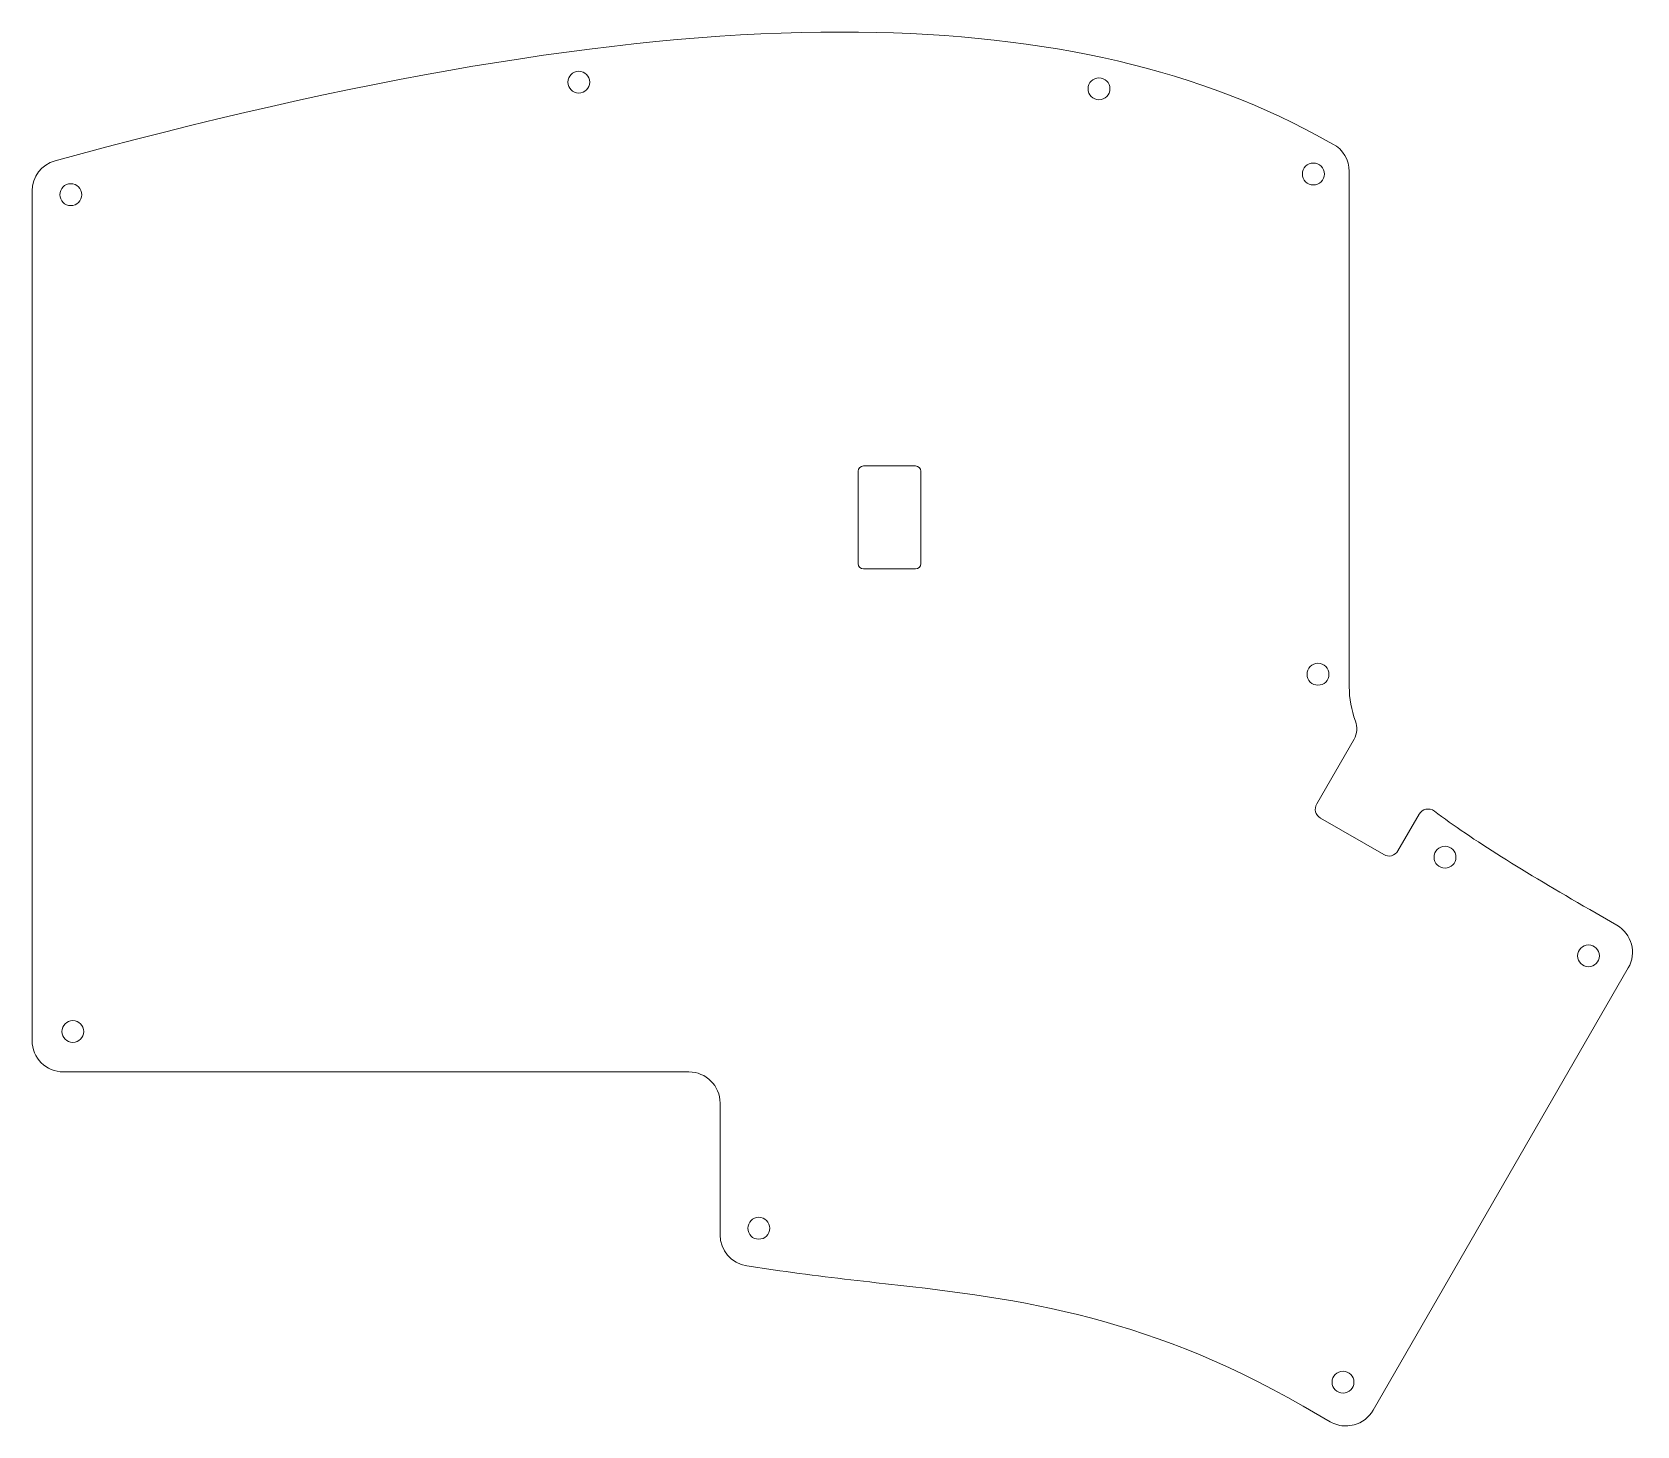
# Model space of a CAD drawing. Header units: inches. Extents: x 73 to 227, y -217 to -83.
import ezdxf

# ---------------------------------------------------------------- set-up
doc = ezdxf.new("R2010")
doc.units = ezdxf.units.IN
doc.header["$MEASUREMENT"] = 0
doc.layers.add('Layer 1', color=7, linetype='Continuous')

msp = doc.modelspace()

# ---------------------------------------------------------------- linework, layer by layer
at = {"layer": 'Layer 1', "color": 22, "lineweight": 20, "true_color": 0xd04547}
for points, knots in [([(224.97, -169.11), (224.97, -169.11), (222.38, -167.61), (222.38, -167.61), (216.06, -163.96), (211.13, -160.93), (207.48, -158.17), (207, -157.81), (206.31, -157.95), (206.01, -158.47), (206.01, -158.47), (203.99, -161.97), (203.99, -161.97), (203.71, -162.45), (203.1, -162.62), (202.63, -162.34), (202.63, -162.34), (196.56, -158.84), (196.56, -158.84), (196.08, -158.56), (195.92, -157.95), (196.2, -157.47), (196.2, -157.47), (199.78, -151.26), (199.78, -151.26), (200.09, -150.74), (200.12, -150.1), (199.91, -149.53), (199.52, -148.46), (199.32, -147.36), (199.32, -146.23), (199.32, -146.23), (199.32, -96.81), (199.32, -96.81), (199.32, -95.71), (198.72, -94.7), (197.75, -94.18), (197.75, -94.18), (196.18, -93.33), (196.18, -93.33), (183.91, -86.68), (168.98, -83.44), (150.53, -83.44), (130.73, -83.44), (106.83, -87.28), (77.46, -95.19), (77.46, -95.19), (75.24, -95.79), (75.24, -95.79), (73.93, -96.14), (73.02, -97.33), (73.02, -98.68), (73.02, -98.68), (73.02, -180.18), (73.02, -180.18), (73.02, -181.84), (74.36, -183.18), (76.02, -183.18), (76.02, -183.18), (135.99, -183.18), (135.99, -183.18), (137.65, -183.18), (138.99, -184.52), (138.99, -186.18), (138.99, -186.18), (138.99, -198.81), (138.99, -198.81), (138.99, -200.29), (140.07, -201.55), (141.54, -201.78), (141.54, -201.78), (144.09, -202.16), (144.09, -202.16), (147.39, -202.66), (150.73, -203.04), (153.97, -203.4), (166.42, -204.79), (179.28, -206.22), (194.9, -215.24), (194.9, -215.24), (197.5, -216.74), (197.5, -216.74), (197.96, -217), (198.48, -217.14), (199, -217.14), (199.26, -217.14), (199.52, -217.1), (199.78, -217.04), (200.55, -216.83), (201.2, -216.33), (201.6, -215.64), (201.6, -215.64), (226.07, -173.21), (226.07, -173.21), (226.9, -171.77), (226.41, -169.94), (224.97, -169.11)], [0, 0, 0, 0, 1, 1, 1, 2, 2, 2, 3, 3, 3, 4, 4, 4, 5, 5, 5, 6, 6, 6, 7, 7, 7, 8, 8, 8, 9, 9, 9, 10, 10, 10, 11, 11, 11, 12, 12, 12, 13, 13, 13, 14, 14, 14, 15, 15, 15, 16, 16, 16, 17, 17, 17, 18, 18, 18, 19, 19, 19, 20, 20, 20, 21, 21, 21, 22, 22, 22, 23, 23, 23, 24, 24, 24, 25, 25, 25, 26, 26, 26, 27, 27, 27, 28, 28, 28, 29, 29, 29, 30, 30, 30, 31, 31, 31, 32, 32, 32, 32]), ([(152.73, -125.06), (152.46, -125.06), (152.23, -125.29), (152.23, -125.56), (152.23, -125.56), (152.23, -128.93), (152.23, -128.93), (152.23, -128.93), (152.23, -131.06), (152.23, -131.06), (152.23, -131.06), (152.23, -134.43), (152.23, -134.43), (152.23, -134.71), (152.46, -134.93), (152.73, -134.93), (152.73, -134.93), (157.73, -134.93), (157.73, -134.93), (158.01, -134.93), (158.23, -134.71), (158.23, -134.43), (158.23, -134.43), (158.23, -131.06), (158.23, -131.06), (158.23, -131.06), (158.23, -128.93), (158.23, -128.93), (158.23, -128.93), (158.23, -125.56), (158.23, -125.56), (158.23, -125.29), (158.01, -125.06), (157.73, -125.06), (157.73, -125.06), (152.73, -125.06), (152.73, -125.06)], [0, 0, 0, 0, 1, 1, 1, 2, 2, 2, 3, 3, 3, 4, 4, 4, 5, 5, 5, 6, 6, 6, 7, 7, 7, 8, 8, 8, 9, 9, 9, 10, 10, 10, 11, 11, 11, 12, 12, 12, 12])]:
    msp.add_open_spline(points, degree=3, knots=knots, dxfattribs=at)
at = {"layer": 'Layer 1', "color": 15, "lineweight": 20, "true_color": 0xc34347}
for points in [[(126.49, -88.25), (126.49, -88.83), (126.02, -89.3), (125.44, -89.3), (124.86, -89.3), (124.39, -88.83), (124.39, -88.25), (124.39, -87.67), (124.86, -87.2), (125.44, -87.2), (126.02, -87.2), (126.49, -87.67), (126.49, -88.25)], [(176.37, -88.88), (176.37, -89.46), (175.9, -89.93), (175.32, -89.93), (174.74, -89.93), (174.27, -89.46), (174.27, -88.88), (174.27, -88.3), (174.74, -87.83), (175.32, -87.83), (175.9, -87.83), (176.37, -88.3), (176.37, -88.88)], [(196.93, -97.06), (196.93, -97.64), (196.46, -98.11), (195.88, -98.11), (195.3, -98.11), (194.83, -97.64), (194.83, -97.06), (194.83, -96.48), (195.3, -96.01), (195.88, -96.01), (196.46, -96.01), (196.93, -96.48), (196.93, -97.06)], [(77.78, -99.04), (77.78, -99.62), (77.31, -100.09), (76.73, -100.09), (76.15, -100.09), (75.68, -99.62), (75.68, -99.04), (75.68, -98.46), (76.15, -97.99), (76.73, -97.99), (77.31, -97.99), (77.78, -98.46), (77.78, -99.04)], [(197.37, -145.04), (197.37, -145.62), (196.9, -146.09), (196.32, -146.09), (195.74, -146.09), (195.27, -145.62), (195.27, -145.04), (195.27, -144.46), (195.74, -143.99), (196.32, -143.99), (196.9, -143.99), (197.37, -144.46), (197.37, -145.04)], [(209.55, -162.59), (209.55, -163.17), (209.08, -163.64), (208.5, -163.64), (207.92, -163.64), (207.45, -163.17), (207.45, -162.59), (207.45, -162.01), (207.92, -161.54), (208.5, -161.54), (209.08, -161.54), (209.55, -162.01), (209.55, -162.59)], [(223.31, -172.05), (223.31, -172.63), (222.84, -173.1), (222.26, -173.1), (221.68, -173.1), (221.21, -172.63), (221.21, -172.05), (221.21, -171.47), (221.68, -171), (222.26, -171), (222.84, -171), (223.31, -171.47), (223.31, -172.05)], [(77.98, -179.31), (77.98, -179.89), (77.51, -180.36), (76.93, -180.36), (76.35, -180.36), (75.88, -179.89), (75.88, -179.31), (75.88, -178.73), (76.35, -178.26), (76.93, -178.26), (77.51, -178.26), (77.98, -178.73), (77.98, -179.31)], [(143.75, -198.18), (143.75, -198.76), (143.28, -199.23), (142.7, -199.23), (142.12, -199.23), (141.65, -198.76), (141.65, -198.18), (141.65, -197.6), (142.12, -197.13), (142.7, -197.13), (143.28, -197.13), (143.75, -197.6), (143.75, -198.18)], [(199.77, -212.94), (199.77, -213.52), (199.3, -213.99), (198.72, -213.99), (198.14, -213.99), (197.67, -213.52), (197.67, -212.94), (197.67, -212.36), (198.14, -211.89), (198.72, -211.89), (199.3, -211.89), (199.77, -212.36), (199.77, -212.94)]]:
    msp.add_open_spline(points, degree=3, knots=[0, 0, 0, 0, 1, 1, 1, 2, 2, 2, 3, 3, 3, 4, 4, 4, 4], dxfattribs=at)

doc.saveas('drawing.dxf')
